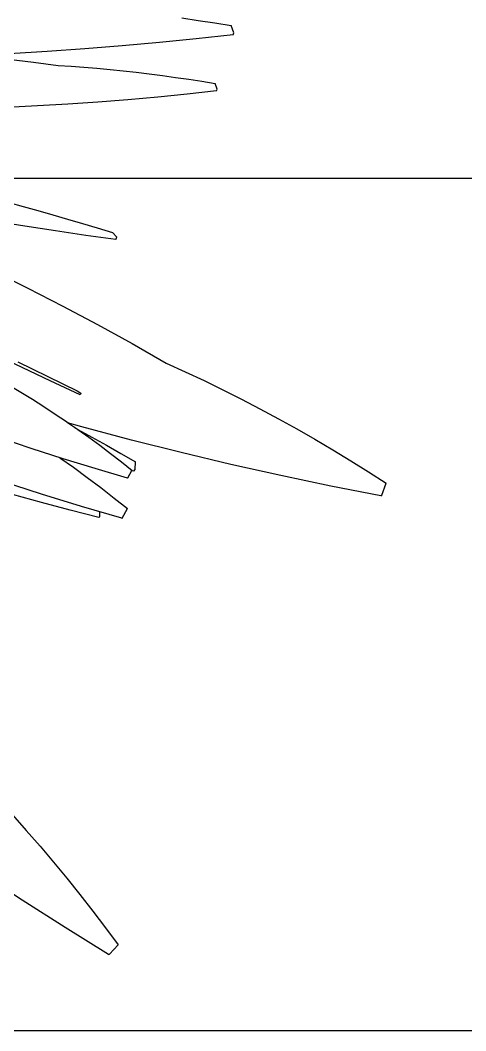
# Model space of a CAD drawing. Header units: metres. Extents: x 244.4 to 340.3, y -4.1 to 64.3.
# Drawn here: x 304.4399 to 304.6557, y 40.3872 to 40.8763 of the extents above; entities that cross this region are included whole.
import ezdxf

# ---------------------------------------------------------------- set-up
doc = ezdxf.new("R2010")
doc.units = ezdxf.units.M
doc.layers.add('Edges', color=7, linetype='Continuous')

msp = doc.modelspace()

# ---------------------------------------------------------------- linework, layer by layer
at = {"layer": 'Edges'}
for p, q in [((304.51814, 40.87741), (304.52612, 40.87625)), ((304.52612, 40.87625), (304.5341, 40.87502)), ((304.5341, 40.87502), (304.5421, 40.87371)), ((304.5433, 40.87023), (304.5421, 40.87371)), ((304.54296, 40.86929), (304.5252, 40.8673)), ((304.54296, 40.86929), (304.5433, 40.87023)), ((304.48933, 40.86388), (304.47122, 40.86244)), ((304.50733, 40.8655), (304.48933, 40.86388)), ((304.5252, 40.8673), (304.50733, 40.8655)), ((304.45301, 40.86118), (304.43468, 40.8601)), ((304.47122, 40.86244), (304.45301, 40.86118)), ((304.43433, 40.85741), (304.44629, 40.856)), ((304.44629, 40.856), (304.45829, 40.85446)), ((304.45829, 40.85446), (304.46454, 40.85405)), ((304.46454, 40.85405), (304.47081, 40.85358)), ((304.47081, 40.85358), (304.4771, 40.85305)), ((304.4771, 40.85305), (304.48341, 40.85247)), ((304.48341, 40.85247), (304.48973, 40.85183)), ((304.48973, 40.85183), (304.49607, 40.85113)), ((304.49607, 40.85113), (304.50242, 40.85037)), ((304.50242, 40.85037), (304.50878, 40.84955)), ((304.50878, 40.84955), (304.51516, 40.84868)), ((304.51516, 40.84868), (304.52155, 40.84775)), ((304.52155, 40.84775), (304.52795, 40.84676)), ((304.52795, 40.84676), (304.53435, 40.84571)), ((304.53531, 40.84292), (304.53435, 40.84571)), ((304.5065, 40.83914), (304.49209, 40.83784)), ((304.52082, 40.84058), (304.5065, 40.83914)), ((304.53504, 40.84217), (304.52082, 40.84058)), ((304.53504, 40.84217), (304.53531, 40.84292)), ((304.44831, 40.83481), (304.43354, 40.8341)), ((304.46299, 40.83567), (304.44831, 40.83481)), ((304.47758, 40.83668), (304.46299, 40.83567)), ((304.49209, 40.83784), (304.47758, 40.83668)), ((304.39013, 40.79996), (305.48535, 40.79996)), ((304.43437, 40.78816), (304.44143, 40.78621)), ((304.44143, 40.78621), (304.44852, 40.78421)), ((304.44852, 40.78421), (304.45565, 40.78217)), ((304.45565, 40.78217), (304.46282, 40.78008)), ((304.46282, 40.78008), (304.47003, 40.77795)), ((304.44225, 40.77663), (304.42727, 40.77904)), ((304.45708, 40.77434), (304.44225, 40.77663)), ((304.47003, 40.77795), (304.47727, 40.77577)), ((304.47727, 40.77577), (304.48454, 40.77355)), ((304.47174, 40.77219), (304.45708, 40.77434)), ((304.48624, 40.77016), (304.47174, 40.77219)), ((304.48674, 40.77126), (304.48454, 40.77355)), ((304.48624, 40.77016), (304.48674, 40.77126)), ((304.42649, 40.755), (304.44358, 40.74664)), ((304.44358, 40.74664), (304.46055, 40.73799)), ((304.46055, 40.73799), (304.47739, 40.72907)), ((304.47739, 40.72907), (304.4941, 40.71986)), ((304.4941, 40.71986), (304.51067, 40.71038)), ((304.45441, 40.70182), (304.43444, 40.71127)), ((304.43881, 40.71102), (304.46754, 40.69694)), ((304.51067, 40.71038), (304.51984, 40.70619)), ((304.46891, 40.695), (304.45441, 40.70182)), ((304.51984, 40.70619), (304.52896, 40.70188)), ((304.52896, 40.70188), (304.53803, 40.69745)), ((304.43459, 40.69967), (304.44023, 40.6963)), ((304.46754, 40.69694), (304.46936, 40.69589)), ((304.53803, 40.69745), (304.54705, 40.6929)), ((304.44023, 40.6963), (304.44583, 40.69285)), ((304.44583, 40.69285), (304.45138, 40.68933)), ((304.46936, 40.69589), (304.46891, 40.695)), ((304.54705, 40.6929), (304.55602, 40.68823)), ((304.45138, 40.68933), (304.45689, 40.68573)), ((304.55602, 40.68823), (304.56493, 40.68344)), ((304.45689, 40.68573), (304.46236, 40.68205)), ((304.46236, 40.68205), (304.46339, 40.68133)), ((304.56493, 40.68344), (304.57379, 40.67853)), ((304.4698, 40.67954), (304.46288, 40.68148)), ((304.46339, 40.68133), (304.46761, 40.67839)), ((304.46645, 40.67901), (304.46761, 40.67839)), ((304.46761, 40.67839), (304.46777, 40.67831)), ((304.46777, 40.67831), (304.47314, 40.67448)), ((304.46779, 40.67829), (304.47466, 40.67454)), ((304.49378, 40.67316), (304.4698, 40.67954)), ((304.57379, 40.67853), (304.58259, 40.67351)), ((304.44529, 40.66906), (304.42988, 40.67425)), ((304.47314, 40.67448), (304.47845, 40.67059)), ((304.47466, 40.67454), (304.48171, 40.67062)), ((304.51781, 40.6671), (304.49378, 40.67316)), ((304.58259, 40.67351), (304.59133, 40.66837)), ((304.46075, 40.66408), (304.44529, 40.66906)), ((304.47845, 40.67059), (304.48372, 40.66662)), ((304.48171, 40.67062), (304.48873, 40.66663)), ((304.59133, 40.66837), (304.60002, 40.66312)), ((304.45915, 40.66459), (304.46568, 40.65994)), ((304.47628, 40.65931), (304.46075, 40.66408)), ((304.48372, 40.66662), (304.48894, 40.66259)), ((304.48873, 40.66663), (304.49575, 40.66257)), ((304.48894, 40.66259), (304.49411, 40.65848)), ((304.49563, 40.65889), (304.49575, 40.66257)), ((304.54191, 40.66138), (304.51781, 40.6671)), ((304.60002, 40.66312), (304.60864, 40.65775)), ((304.46568, 40.65994), (304.47232, 40.65508)), ((304.49186, 40.65475), (304.47628, 40.65931)), ((304.49211, 40.65479), (304.49405, 40.65838)), ((304.49498, 40.65814), (304.49386, 40.65843)), ((304.49405, 40.65838), (304.49411, 40.65848)), ((304.49498, 40.65814), (304.49563, 40.65889)), ((304.56606, 40.65597), (304.54191, 40.66138)), ((304.60864, 40.65775), (304.61719, 40.65227)), ((304.45021, 40.64695), (304.43091, 40.65317)), ((304.47232, 40.65508), (304.47889, 40.65013)), ((304.49186, 40.65475), (304.49211, 40.65479)), ((304.59025, 40.6509), (304.56606, 40.65597)), ((304.47889, 40.65013), (304.48541, 40.64509)), ((304.61449, 40.64615), (304.59025, 40.6509)), ((304.61495, 40.64645), (304.61719, 40.65227)), ((304.45019, 40.64289), (304.43625, 40.6468)), ((304.46409, 40.63916), (304.45019, 40.64289)), ((304.4696, 40.641), (304.45021, 40.64695)), ((304.48541, 40.64509), (304.49185, 40.63996)), ((304.61449, 40.64615), (304.61495, 40.64645)), ((304.47795, 40.6356), (304.46409, 40.63916)), ((304.48906, 40.63531), (304.4696, 40.641)), ((304.47847, 40.6362), (304.47854, 40.63838)), ((304.48936, 40.63536), (304.49185, 40.63996)), ((304.47795, 40.6356), (304.47847, 40.6362)), ((304.48906, 40.63531), (304.48936, 40.63536)), ((304.43617, 40.49178), (304.44289, 40.48423)), ((304.44289, 40.48423), (304.44953, 40.47659)), ((304.44953, 40.47659), (304.45606, 40.46886)), ((304.45606, 40.46886), (304.46251, 40.46104)), ((304.44082, 40.45052), (304.42017, 40.46415)), ((304.46251, 40.46104), (304.46885, 40.45313)), ((304.46885, 40.45313), (304.47511, 40.44514)), ((304.46164, 40.43718), (304.44082, 40.45052)), ((304.47511, 40.44514), (304.48126, 40.43706)), ((304.48261, 40.42414), (304.46164, 40.43718)), ((304.48126, 40.43706), (304.48731, 40.4289)), ((304.48314, 40.42426), (304.48731, 40.4289)), ((304.48261, 40.42414), (304.48314, 40.42426)), ((305.48535, 40.38724), (304.21554, 40.38724))]:
    msp.add_line(p, q, dxfattribs=at)

doc.saveas('drawing.dxf')
